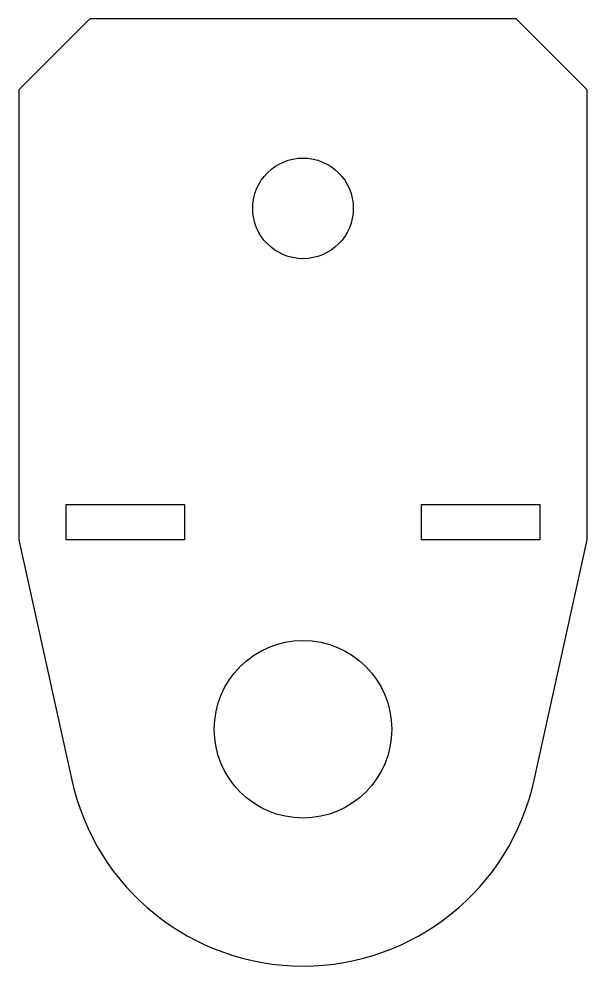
# Model space of a CAD drawing. Header units: millimetres. Extents: x -4 to 44, y -36 to 44.
import ezdxf

# ---------------------------------------------------------------- set-up
doc = ezdxf.new("R2010")
doc.units = ezdxf.units.MM

msp = doc.modelspace()

# ---------------------------------------------------------------- linework, layer by layer
msp.add_lwpolyline([(44, 38), (38, 44), (2, 44), (-4, 38), (-4, 0), (0.467, -20.299, 0.803848), (39.533, -20.299), (44, 0)], format="xyb", close=True)
for points in [[(10, 0), (0, 0), (0, 3), (10, 3)], [(40, 0), (30, 0), (30, 3), (40, 3)]]:
    msp.add_lwpolyline(points, close=True)
for centre, radius in [((20, 28), 4.25), ((20, -16), 7.5)]:
    msp.add_circle(centre, radius)

doc.saveas('drawing.dxf')
